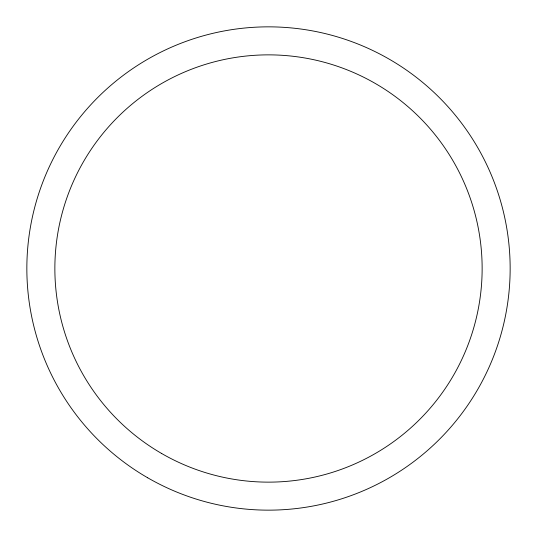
<?xml version="1.0" encoding="UTF-8"?>
<svg xmlns="http://www.w3.org/2000/svg" width="537" height="537" viewBox="0 0 537 537"><rect width="100%" height="100%" fill="white"/><g stroke="black" fill="none" stroke-linecap="round" stroke-linejoin="round"><path stroke-width="0.81" d="M147.675 477.776A241.65 241.65 0 0 0 510.15 268.5A241.65 241.65 0 0 0 147.675 59.224A241.65 241.65 0 0 0 147.675 477.776M161.684 453.517A213.639 213.639 0 0 0 482.139 268.5A213.639 213.639 0 0 0 161.684 83.483A213.639 213.639 0 0 0 161.684 453.517"/></g></svg>
